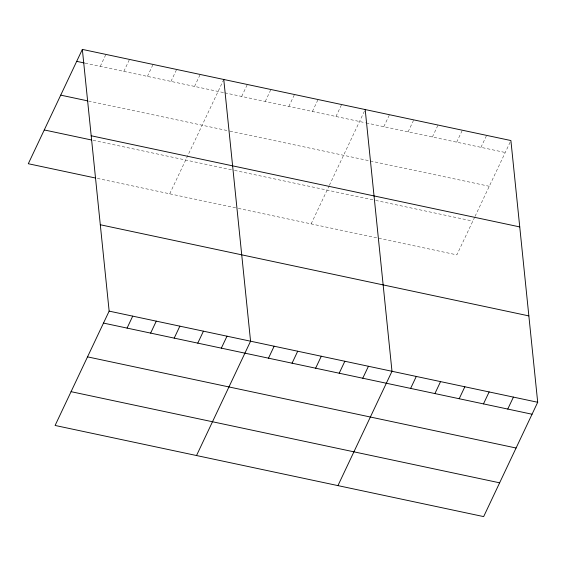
<?xml version="1.0" encoding="UTF-8"?>
<svg xmlns="http://www.w3.org/2000/svg" width="566" height="566" viewBox="0 0 566 566"><rect width="100%" height="100%" fill="white"/><g stroke="black" fill="none" stroke-linecap="round" stroke-linejoin="round"><path stroke-width="0.42" stroke-dasharray="2.83 2.12" d="M100.26 66.364L105.913 54.407M123.834 71.38L129.487 59.423M147.408 76.389L153.053 64.432M170.974 81.405L176.627 69.448M194.548 86.414L200.194 74.457M169.722 193.805L223.768 79.473M241.689 96.446L247.335 84.49M265.256 101.456L270.909 89.499M288.83 106.472L294.476 94.515M312.397 111.481L318.05 99.524M335.971 116.497L341.616 104.54M311.144 223.881L328.988 186.143M329.355 185.351L365.19 109.549M383.826 126.671L389.472 114.714M408.107 131.836L413.76 119.879M432.389 137L438.042 125.051M456.677 142.172L462.33 130.215M480.958 147.337L486.611 135.38M474.69 217.132L456.854 254.877L237.911 208.309M475.065 216.346L510.9 140.545M85.112 63.144L224.009 92.683M224.851 92.859L365.403 122.758M366.237 122.935L505.247 152.502M88.501 101.045L229.081 130.944M229.923 131.121L489.279 186.285M93.093 140.326L232.831 170.048M234.515 170.408L374.848 200.251M375.683 200.428L472.822 221.094M97.331 178.41L237.069 208.132"/><path stroke-width="0.85" d="M82.346 49.398L109.146 311.123L55.1 425.455L483.654 516.602L537.7 402.27L510.9 140.545L82.346 49.398L28.3 163.73L95.647 178.049M127.067 328.096L132.72 316.139M150.634 333.105L156.287 321.148M174.208 338.121L179.861 326.165M197.775 343.137L203.427 331.181M221.348 348.147L227.001 336.19M196.522 455.538L250.568 341.206L223.768 79.473M268.489 358.172L274.142 346.215M292.056 363.188L297.709 351.231M315.63 368.197L321.283 356.24M339.197 373.213L344.85 361.257M362.771 378.222L368.424 366.273M337.944 485.614L391.99 371.282L365.19 109.549M410.626 388.403L416.279 376.447M434.907 393.568L440.56 381.611M459.196 398.733L464.849 386.776M483.477 403.898L489.13 391.941M507.766 409.062L513.419 397.106M76.693 61.354L84.27 62.96M60.725 95.138L87.659 100.868M91.19 135.769L519.744 226.916M44.268 129.947L91.409 139.972M100.302 224.752L528.856 315.899M109.146 311.123L537.7 402.27M103.493 323.08L532.047 414.227M87.525 356.863L516.079 448.01M71.068 391.672L499.622 482.819"/></g></svg>
